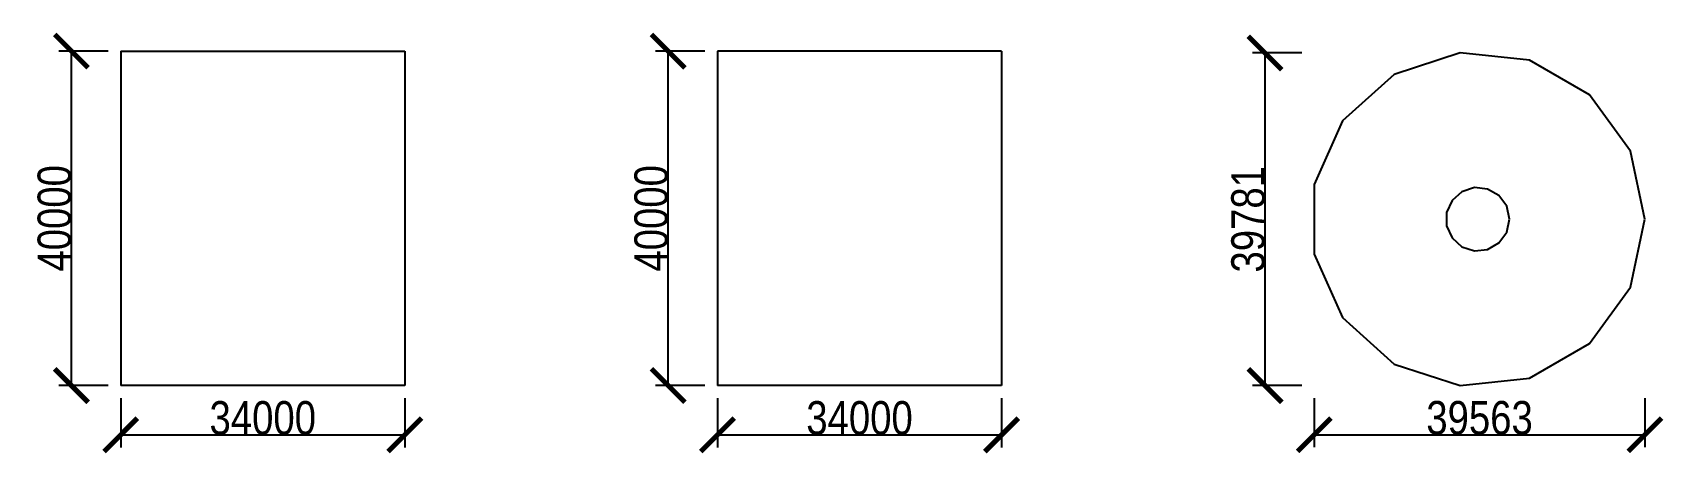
# Model space of a CAD drawing. Header units: millimetres. Extents: x -105 to 1846, y -81 to 422.
import ezdxf

# ---------------------------------------------------------------- set-up
doc = ezdxf.new("R2010")
doc.units = ezdxf.units.MM
doc.layers.add('DIM', color=5, linetype='Continuous')
doc.layers.add('OUTLINE', color=7, linetype='Continuous')
doc.styles.add('OpenSansCondensed-Light', font='OpenSansCondensed-Light.ttf')
doc.dimstyles.new('EZDXF', dxfattribs={"dimtxt": 0.25, "dimasz": 0.175, "dimexe": 0.375, "dimexo": 0.125, "dimgap": 0.1, "dimtad": 1, "dimlfac": 100, "dimzin": 12, "dimdsep": 46, "dimtxsty": 'OpenSansCondensed-Light', "dimblk": 'ARCHTICK', "dimcen": 2.5, "dimazin": 3, "dimtfac": 0.5, "dimtmove": 2, "dimatfit": 3})

# ---------------------------------------------------------------- blocks, each defined once
blk = doc.blocks.new('_ARCHTICK')
at = {"color": 0, "linetype": 'BYBLOCK', "const_width": 0.15}
blk.add_lwpolyline([(-0.5, -0.5), (0.5, 0.5)], dxfattribs=at)

msp = doc.modelspace()

# ---------------------------------------------------------------- linework, layer by layer
at = {"layer": 'OUTLINE'}
for points in [[(0, 400), (340, 400)], [(0, 400), (0, 373.333), (0, 346.667), (0, 320), (0, 293.333), (0, 266.667), (0, 240), (0, 213.333), (0, 186.667), (0, 160), (0, 133.333), (0, 106.667), (0, 80), (0, 53.333), (0, 26.667), (0, 0)], [(340, 400), (340, 373.333), (340, 346.667), (340, 320), (340, 293.333), (340, 266.667), (340, 240), (340, 213.333), (340, 186.667), (340, 160), (340, 133.333), (340, 106.667), (340, 80), (340, 53.333), (340, 26.667), (340, 0)], [(714, 400), (714, 373.333), (714, 346.667), (714, 320), (714, 293.333), (714, 266.667), (714, 240), (714, 213.333), (714, 186.667), (714, 160), (714, 133.333), (714, 106.667), (714, 80), (714, 53.333), (714, 26.667), (714, 0)], [(1054, 400), (714, 400)], [(1054, 400), (1054, 373.333), (1054, 346.667), (1054, 320), (1054, 293.333), (1054, 266.667), (1054, 240), (1054, 213.333), (1054, 186.667), (1054, 160), (1054, 133.333), (1054, 106.667), (1054, 80), (1054, 53.333), (1054, 26.667), (1054, 0)], [(1823.63, 198.904), (1806.339, 280.252), (1757.456, 347.533), (1685.433, 389.116), (1602.724, 397.809), (1523.63, 372.109), (1461.826, 316.461), (1428, 240.487), (1428, 157.322), (1461.826, 81.347), (1523.63, 25.699), (1602.724, 0), (1685.433, 8.693), (1757.456, 50.275), (1806.339, 117.557), (1823.63, 198.904)], [(1661.63, 198.904), (1658.344, 214.36), (1649.056, 227.144), (1635.372, 235.045), (1619.657, 236.696), (1604.63, 231.813), (1592.887, 221.24), (1586.46, 206.805), (1586.46, 191.004), (1592.887, 176.569), (1604.63, 165.995), (1619.657, 161.113), (1635.372, 162.764), (1649.056, 170.665), (1658.344, 183.448), (1661.63, 198.904)], [(340, 0), (0, 0)], [(1054, 0), (714, 0)]]:
    msp.add_lwpolyline(points, dxfattribs=at)

# ---------------------------------------------------------------- dimensions: what is measured, and where the dimension line sits
at = {"layer": 'DIM'}
for base, p1, p2 in [((-59, 0), (0, 0), (0, 400)), ((655, 0), (714, 0), (714, 400)), ((1369.131, 0), (1428, 0), (1428, 397.809))]:
    msp.add_linear_dim(base=base, p1=p1, p2=p2, angle=90, dimstyle='EZDXF', override={"dimtxt": 40, "dimasz": 40, "dimexe": 15, "dimexo": 15, "dimdec": 0}, dxfattribs=at).render()
for base, p1, p2 in [((0, -59), (0, 0), (340, 0)), ((714, -59), (714, 0), (1054, 0)), ((1428, -58.869), (1428, 0), (1823.63, 0))]:
    msp.add_linear_dim(base=base, p1=p1, p2=p2, dimstyle='EZDXF', override={"dimtxt": 40, "dimasz": 40, "dimexe": 15, "dimexo": 15, "dimdec": 0}, dxfattribs=at).render()

doc.saveas('drawing.dxf')
